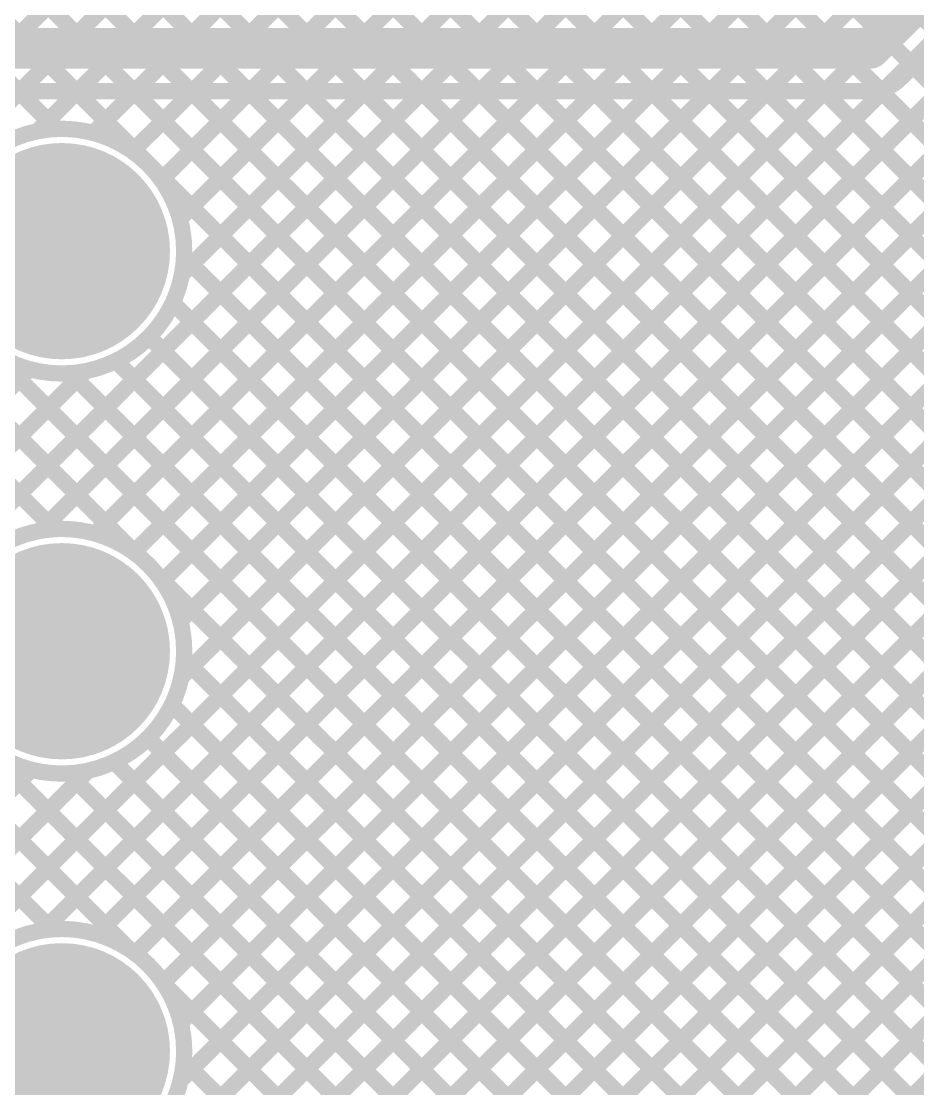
# Model space of a CAD drawing. Header units: millimetres. Extents: x -0.32 to 3.69, y -0.11 to 2.37.
# Drawn here: x 2.915 to 3.355, y 0.588 to 1.113 of the extents above; entities that cross this region are included whole.
import ezdxf

# ---------------------------------------------------------------- set-up
doc = ezdxf.new("R2010")
doc.units = ezdxf.units.MM
doc.header["$MEASUREMENT"] = 0
for name, color, linetype in [('BottomLayer', 5, 'Continuous'), ('BottomSolder', 6, 'Continuous'), ('MultiLayer', 9, 'Continuous'), ('PadHoleLayer', 156, 'Continuous'), ('TopLayer', 1, 'Continuous'), ('TopSolder', 216, 'Continuous')]:
    doc.layers.add(name, color=color, linetype=linetype)

# ---------------------------------------------------------------- blocks, each defined once
blk = doc.blocks.new('JL301_50010U02_B_1')
at = {"layer": 'BottomLayer'}
h = blk.add_hatch(color=5, dxfattribs=at)
edge = h.paths.add_edge_path()
edge.add_arc((0.3937008, 0), 0.0492126, 0, 360)
h = blk.add_hatch(color=5, dxfattribs=at)
edge = h.paths.add_edge_path()
edge.add_arc((0.5905512, 0), 0.0492126, 0, 360)
h = blk.add_hatch(color=5, dxfattribs=at)
edge = h.paths.add_edge_path()
edge.add_arc((0.7874016, 0), 0.0492126, 0, 360)
at = {"layer": 'BottomSolder'}
h = blk.add_hatch(color=6, dxfattribs=at)
edge = h.paths.add_edge_path()
edge.add_arc((0.3937008, 0), 0.0532126, 0, 360)
h = blk.add_hatch(color=6, dxfattribs=at)
edge = h.paths.add_edge_path()
edge.add_arc((0.5905512, 0), 0.0532126, 0, 360)
h = blk.add_hatch(color=6, dxfattribs=at)
edge = h.paths.add_edge_path()
edge.add_arc((0.7874016, 0), 0.0532126, 0, 360)
at = {"layer": 'MultiLayer'}
h = blk.add_hatch(color=9, dxfattribs=at)
edge = h.paths.add_edge_path()
edge.add_arc((0.3937008, 0), 0.0492126, 0, 360)
h = blk.add_hatch(color=9, dxfattribs=at)
edge = h.paths.add_edge_path()
edge.add_arc((0.5905512, 0), 0.0492126, 0, 360)
h = blk.add_hatch(color=9, dxfattribs=at)
edge = h.paths.add_edge_path()
edge.add_arc((0.7874016, 0), 0.0492126, 0, 360)
at = {"layer": 'PadHoleLayer'}
h = blk.add_hatch(color=156, dxfattribs=at)
edge = h.paths.add_edge_path()
edge.add_arc((0.3937008, 0), 0.0275, 0, 360)
h = blk.add_hatch(color=156, dxfattribs=at)
edge = h.paths.add_edge_path()
edge.add_arc((0.5905512, 0), 0.0275, 0, 360)
h = blk.add_hatch(color=156, dxfattribs=at)
edge = h.paths.add_edge_path()
edge.add_arc((0.7874016, 0), 0.0275, 0, 360)
at = {"layer": 'TopLayer'}
h = blk.add_hatch(color=1, dxfattribs=at)
edge = h.paths.add_edge_path()
edge.add_arc((0.3937008, 0), 0.0492126, 0, 360)
h = blk.add_hatch(color=1, dxfattribs=at)
edge = h.paths.add_edge_path()
edge.add_arc((0.5905512, 0), 0.0492126, 0, 360)
h = blk.add_hatch(color=1, dxfattribs=at)
edge = h.paths.add_edge_path()
edge.add_arc((0.7874016, 0), 0.0492126, 0, 360)
at = {"layer": 'TopSolder'}
h = blk.add_hatch(color=216, dxfattribs=at)
edge = h.paths.add_edge_path()
edge.add_arc((0.3937008, 0), 0.0532126, 0, 360)
h = blk.add_hatch(color=216, dxfattribs=at)
edge = h.paths.add_edge_path()
edge.add_arc((0.5905512, 0), 0.0532126, 0, 360)
h = blk.add_hatch(color=216, dxfattribs=at)
edge = h.paths.add_edge_path()
edge.add_arc((0.7874016, 0), 0.0532126, 0, 360)

msp = doc.modelspace()

# ---------------------------------------------------------------- linework, layer by layer
at = {"layer": 'BottomLayer'}
for points, const_width in [([(3.332, 1.1), (3.457, 1.225)], 0.02), ([(2.9518138, 0.6642169), (3.4915969, 1.204)], 0.008), ([(3.3468847, 1.0851863), (3.4656984, 1.204)], 0.008), ([(2.9706109, 0.6547297), (3.449, 1.1331188)], 0.008), ([(2.5745555, 1.1), (3.332, 1.1)], 0.02), ([(2.9844043, 0.6402388), (3.449, 1.1048345)], 0.008), ([(3.353196, 1.0914976), (3.624, 0.8206935)], 0.008), ([(2.5745555, 1.079), (3.332, 1.079)], 0.008), ([(2.8585382, 0.8255), (3.1120382, 1.079)], 0.008), ([(2.8586721, 1.023624), (2.9140481, 1.079)], 0.008), ([(2.8608019, 0.6297736), (3.3100283, 1.079)], 0.008), ([(2.9131447, 1.079), (2.9317471, 1.0603976)], 0.008), ([(2.9226067, 1.0592743), (2.9423324, 1.079)], 0.008), ([(2.9240123, 0.8626898), (3.1403225, 1.079)], 0.008), ([(2.9253773, 0.6660647), (3.3398249, 1.0805123)], 0.008), ([(2.9267055, 0.4694028), (3.5363027, 1.079)], 0.008), ([(2.941429, 1.079), (3.624, 0.396429)], 0.008), ([(2.950038, 1.0584213), (2.9706167, 1.079)], 0.008), ([(2.9509316, 0.8613248), (3.1686068, 1.079)], 0.008), ([(2.9526848, 0.4670978), (3.564587, 1.079)], 0.008), ([(2.9692922, 1.0493912), (2.998901, 1.079)], 0.008), ([(2.9697133, 1.079), (3.624, 0.4247133)], 0.008), ([(2.9699555, 0.8520644), (3.1968911, 1.079)], 0.008), ([(2.9712585, 0.4573872), (3.5928713, 1.079)], 0.008), ([(2.9834696, 1.0352843), (3.0271853, 1.079)], 0.008), ([(2.9839409, 0.8377655), (3.2251754, 1.079)], 0.008), ([(2.9848596, 0.442704), (3.6211556, 1.079)], 0.008), ([(2.9925844, 1.0161148), (3.0554696, 1.079)], 0.008), ([(2.9928231, 0.8183634), (3.2534597, 1.079)], 0.008), ([(2.9930498, 0.6206), (3.4515, 1.0790502)], 0.008), ([(2.9933349, 0.7905909), (3.281744, 1.079)], 0.008), ([(2.9936287, 0.9888748), (3.0837539, 1.079)], 0.008), ([(2.9979976, 1.079), (3.624, 0.4529976)], 0.008), ([(3.0262819, 1.079), (3.624, 0.4812819)], 0.008), ([(3.0545662, 1.079), (3.624, 0.5095662)], 0.008), ([(3.0828505, 1.079), (3.624, 0.5378505)], 0.008), ([(3.1111348, 1.079), (3.624, 0.5661348)], 0.008), ([(3.1394191, 1.079), (3.624, 0.5944191)], 0.008), ([(3.1677034, 1.079), (3.624, 0.6227034)], 0.008), ([(3.1959877, 1.079), (3.624, 0.6509877)], 0.008), ([(3.224272, 1.079), (3.624, 0.679272)], 0.008), ([(3.2525563, 1.079), (3.624, 0.7075563)], 0.008), ([(3.2808406, 1.079), (3.624, 0.7358406)], 0.008), ([(3.3091249, 1.079), (3.624, 0.7641249)], 0.008), ([(3.3368431, 1.0795661), (3.624, 0.7924092)], 0.008), ([(2.9929927, 0.5922586), (3.4547722, 1.0540381)], 0.008), ([(2.9932642, 0.4228243), (3.624, 1.0535601)], 0.008), ([(2.8598668, 0.4308484), (3.4717449, 1.0427265)], 0.008), ([(2.9925958, 0.3938716), (3.624, 1.0252758)], 0.008), ([(2.632124, 1.000124), (2.934376, 1.000124)], 0.025), ([(2.934376, 1.000124), (2.9345, 1.000248)], 0.025), ([(2.9000675, 0.273059), (3.624, 0.9969915)], 0.008), ([(2.9946496, 0.9974951), (3.624, 0.3681447)], 0.008), ([(2.8175306, 0.976624), (2.9306666, 0.863488)], 0.008), ([(2.8458149, 0.976624), (2.9716745, 0.8507644)], 0.008), ([(2.9890674, 0.974793), (3.624, 0.3398604)], 0.008), ([(2.9283518, 0.273059), (3.624, 0.9687072)], 0.008), ([(2.9774888, 0.9580873), (3.624, 0.3115761)], 0.008), ([(2.8993968, 0.9513264), (3.624, 0.2267232)], 0.008), ([(2.8019696, 0.8255), (2.9186332, 0.9421636)], 0.008), ([(2.9610747, 0.9462171), (3.624, 0.2832918)], 0.008), ([(2.8302539, 0.8255), (2.9458732, 0.9411193)], 0.008), ([(2.9388171, 0.9401904), (3.624, 0.2550075)], 0.008), ([(2.9566361, 0.273059), (3.624, 0.9404229)], 0.008), ([(2.9849204, 0.273059), (3.624, 0.9121386)], 0.008), ([(2.9947126, 0.2545669), (3.624, 0.8838543)], 0.008), ([(2.9947126, 0.2262826), (3.624, 0.85557)], 0.008), ([(2.9818668, 0.8405721), (3.624, 0.1984389)], 0.008), ([(2.632, 0.802), (2.9331024, 0.802)], 0.025), ([(2.9945904, 0.7995642), (3.624, 0.1701546)], 0.008), ([(2.8176645, 0.7785), (2.9296041, 0.6665604)], 0.008), ([(2.8459488, 0.7785), (2.9676088, 0.65684)], 0.008), ([(2.8742331, 0.7785), (3.624, 0.0287331)], 0.008), ([(2.9887003, 0.77717), (3.624, 0.1418703)], 0.008), ([(2.9769207, 0.7606653), (3.624, 0.113586)], 0.008), ([(2.9603063, 0.7489954), (3.624, 0.0853017)], 0.008), ([(2.8042333, 0.6297736), (2.9195342, 0.7450745)], 0.008), ([(2.8325176, 0.6297736), (2.9473067, 0.7445627)], 0.008), ([(2.9377449, 0.7432725), (3.624, 0.0570174)], 0.008), ([(2.9847928, 0.639656), (3.624, 0.0004488)], 0.008), ([(2.6322736, 0.6062736), (2.9342264, 0.6062736)], 0.025), ([(2.9342264, 0.6062736), (2.9345, 0.6065472)], 0.025), ([(2.9945132, 0.6016513), (3.624, -0.0278355)], 0.008)]:
    msp.add_lwpolyline(points, dxfattribs=dict(at, const_width=const_width))
for points, const_width in [([(3.327, 1.1, 1), (3.337, 1.1, 1)], 0.01), ([(3.327, 1.1, 1), (3.337, 1.1, 1)], 0.01), ([(3.351196, 1.0914976, 1), (3.355196, 1.0914976, 1)], 0.004), ([(3.3448492, 1.0851508, 1), (3.3488492, 1.0851508, 1)], 0.004), ([(3.3448847, 1.0851863, 1), (3.3488847, 1.0851863, 1)], 0.004), ([(3.3448847, 1.0851863, 1), (3.3488847, 1.0851863, 1)], 0.004), ([(2.9111447, 1.079, 1), (2.9151447, 1.079, 1)], 0.004), ([(2.9120481, 1.079, 1), (2.9160481, 1.079, 1)], 0.004), ([(2.939429, 1.079, 1), (2.943429, 1.079, 1)], 0.004), ([(2.9403324, 1.079, 1), (2.9443324, 1.079, 1)], 0.004), ([(2.9677133, 1.079, 1), (2.9717133, 1.079, 1)], 0.004), ([(2.9686167, 1.079, 1), (2.9726167, 1.079, 1)], 0.004), ([(2.9959976, 1.079, 1), (2.9999976, 1.079, 1)], 0.004), ([(2.996901, 1.079, 1), (3.000901, 1.079, 1)], 0.004), ([(3.0242819, 1.079, 1), (3.0282819, 1.079, 1)], 0.004), ([(3.0251853, 1.079, 1), (3.0291853, 1.079, 1)], 0.004), ([(3.0525662, 1.079, 1), (3.0565662, 1.079, 1)], 0.004), ([(3.0534696, 1.079, 1), (3.0574696, 1.079, 1)], 0.004), ([(3.0808505, 1.079, 1), (3.0848505, 1.079, 1)], 0.004), ([(3.0817539, 1.079, 1), (3.0857539, 1.079, 1)], 0.004), ([(3.1091348, 1.079, 1), (3.1131348, 1.079, 1)], 0.004), ([(3.1100382, 1.079, 1), (3.1140382, 1.079, 1)], 0.004), ([(3.1374191, 1.079, 1), (3.1414191, 1.079, 1)], 0.004), ([(3.1383225, 1.079, 1), (3.1423225, 1.079, 1)], 0.004), ([(3.1657034, 1.079, 1), (3.1697034, 1.079, 1)], 0.004), ([(3.1666068, 1.079, 1), (3.1706068, 1.079, 1)], 0.004), ([(3.1939877, 1.079, 1), (3.1979877, 1.079, 1)], 0.004), ([(3.1948911, 1.079, 1), (3.1988911, 1.079, 1)], 0.004), ([(3.222272, 1.079, 1), (3.226272, 1.079, 1)], 0.004), ([(3.2231754, 1.079, 1), (3.2271754, 1.079, 1)], 0.004), ([(3.2505563, 1.079, 1), (3.2545563, 1.079, 1)], 0.004), ([(3.2514597, 1.079, 1), (3.2554597, 1.079, 1)], 0.004), ([(3.2788406, 1.079, 1), (3.2828406, 1.079, 1)], 0.004), ([(3.279744, 1.079, 1), (3.283744, 1.079, 1)], 0.004), ([(3.3071249, 1.079, 1), (3.3111249, 1.079, 1)], 0.004), ([(3.3080283, 1.079, 1), (3.3120283, 1.079, 1)], 0.004), ([(3.33, 1.079, 1), (3.334, 1.079, 1)], 0.004), ([(3.33, 1.079, 1), (3.334, 1.079, 1)], 0.004), ([(3.33, 1.079, 1), (3.334, 1.079, 1)], 0.004), ([(3.3348431, 1.0795661, 1), (3.3388431, 1.0795661, 1)], 0.004), ([(3.3378249, 1.0805123, 1), (3.3418249, 1.0805123, 1)], 0.004), ([(2.9206067, 1.0592743, 1), (2.9246067, 1.0592743, 1)], 0.004), ([(2.9297471, 1.0603976, 1), (2.9337471, 1.0603976, 1)], 0.004), ([(2.948038, 1.0584213, 1), (2.952038, 1.0584213, 1)], 0.004), ([(2.9672922, 1.0493912, 1), (2.9712922, 1.0493912, 1)], 0.004), ([(2.9814696, 1.0352843, 1), (2.9854696, 1.0352843, 1)], 0.004), ([(2.9905844, 1.0161148, 1), (2.9945844, 1.0161148, 1)], 0.004), ([(2.928126, 1.000124, 1), (2.940626, 1.000124, 1)], 0.0125), ([(2.928126, 1.000124, 1), (2.940626, 1.000124, 1)], 0.0125), ([(2.92825, 1.000248, 1), (2.94075, 1.000248, 1)], 0.0125), ([(2.9927126, 1.000248, 1), (2.9967126, 1.000248, 1)], 0.004), ([(2.9927126, 1.000248, 1), (2.9967126, 1.000248, 1)], 0.004), ([(2.9926496, 0.9974951, 1), (2.9966496, 0.9974951, 1)], 0.004), ([(2.9916287, 0.9888748, 1), (2.9956287, 0.9888748, 1)], 0.004), ([(2.9870674, 0.974793, 1), (2.9910674, 0.974793, 1)], 0.004), ([(2.9754888, 0.9580873, 1), (2.9794888, 0.9580873, 1)], 0.004), ([(2.9166332, 0.9421636, 1), (2.9206332, 0.9421636, 1)], 0.004), ([(2.9590747, 0.9462171, 1), (2.9630747, 0.9462171, 1)], 0.004), ([(2.9368171, 0.9401904, 1), (2.9408171, 0.9401904, 1)], 0.004), ([(2.9438732, 0.9411193, 1), (2.9478732, 0.9411193, 1)], 0.004), ([(2.9220123, 0.8626898, 1), (2.9260123, 0.8626898, 1)], 0.004), ([(2.9286666, 0.863488, 1), (2.9326666, 0.863488, 1)], 0.004), ([(2.9489316, 0.8613248, 1), (2.9529316, 0.8613248, 1)], 0.004), ([(2.9679555, 0.8520644, 1), (2.9719555, 0.8520644, 1)], 0.004), ([(2.9696745, 0.8507644, 1), (2.9736745, 0.8507644, 1)], 0.004), ([(2.9798668, 0.8405721, 1), (2.9838668, 0.8405721, 1)], 0.004), ([(2.9819409, 0.8377655, 1), (2.9859409, 0.8377655, 1)], 0.004), ([(2.9908231, 0.8183634, 1), (2.9948231, 0.8183634, 1)], 0.004), ([(2.9268524, 0.802, 1), (2.9393524, 0.802, 1)], 0.0125), ([(2.9925904, 0.7995642, 1), (2.9965904, 0.7995642, 1)], 0.004), ([(2.9927126, 0.8033976, 1), (2.9967126, 0.8033976, 1)], 0.004), ([(2.9927126, 0.8033976, 1), (2.9967126, 0.8033976, 1)], 0.004), ([(2.9913349, 0.7905909, 1), (2.9953349, 0.7905909, 1)], 0.004), ([(2.9867003, 0.77717, 1), (2.9907003, 0.77717, 1)], 0.004), ([(2.9749207, 0.7606653, 1), (2.9789207, 0.7606653, 1)], 0.004), ([(2.9583063, 0.7489954, 1), (2.9623063, 0.7489954, 1)], 0.004), ([(2.9175342, 0.7450745, 1), (2.9215342, 0.7450745, 1)], 0.004), ([(2.9357449, 0.7432725, 1), (2.9397449, 0.7432725, 1)], 0.004), ([(2.9453067, 0.7445627, 1), (2.9493067, 0.7445627, 1)], 0.004), ([(2.9233773, 0.6660647, 1), (2.9273773, 0.6660647, 1)], 0.004), ([(2.9276041, 0.6665604, 1), (2.9316041, 0.6665604, 1)], 0.004), ([(2.9498138, 0.6642169, 1), (2.9538138, 0.6642169, 1)], 0.004), ([(2.9656088, 0.65684, 1), (2.9696088, 0.65684, 1)], 0.004), ([(2.9686109, 0.6547297, 1), (2.9726109, 0.6547297, 1)], 0.004), ([(2.9824043, 0.6402388, 1), (2.9864043, 0.6402388, 1)], 0.004), ([(2.9827928, 0.639656, 1), (2.9867928, 0.639656, 1)], 0.004), ([(2.9910498, 0.6206, 1), (2.9950498, 0.6206, 1)], 0.004), ([(2.9279764, 0.6062736, 1), (2.9404764, 0.6062736, 1)], 0.0125), ([(2.9279764, 0.6062736, 1), (2.9404764, 0.6062736, 1)], 0.0125), ([(2.92825, 0.6065472, 1), (2.94075, 0.6065472, 1)], 0.0125), ([(2.9927126, 0.6065472, 1), (2.9967126, 0.6065472, 1)], 0.004), ([(2.9927126, 0.6065472, 1), (2.9967126, 0.6065472, 1)], 0.004), ([(2.9925132, 0.6016513, 1), (2.9965132, 0.6016513, 1)], 0.004), ([(2.9909927, 0.5922586, 1), (2.9949927, 0.5922586, 1)], 0.004)]:
    msp.add_lwpolyline(points, format="xyb", close=True, dxfattribs=dict(at, const_width=const_width))
at = {"layer": 'BottomLayer', "const_width": 0.008}
for points in [[(3.3468847, 1.0851863, -0.1995335436567314), (3.332, 1.079)], [(3.3468492, 1.0851508, -0.198912367379658), (3.332, 1.079)], [(2.8790102, 1.023624, -0.8181695200059698), (2.9947126, 1.000248)], [(2.9947126, 1.000248, -0.8163042015092105), (2.8791153, 0.976624)], [(2.8784907, 0.8255, -0.8277483462290447), (2.9947126, 0.8033976)], [(2.9947126, 0.8033976, -0.8067213181284325), (2.879676, 0.7785)], [(2.8789474, 0.6297736, -0.819294675825463), (2.9947126, 0.6065472)], [(2.9947126, 0.6065472, -0.8151789223007306), (2.8791794, 0.5827736)]]:
    msp.add_lwpolyline(points, format="xyb", dxfattribs=at)
at = {"layer": 'TopLayer'}
for points, const_width in [([(2.8587961, 1.023748), (3.624, 1.7889519)], 0.008), ([(2.9226067, 1.0592743), (3.624, 1.7606676)], 0.008), ([(2.950038, 1.0584213), (3.624, 1.7323833)], 0.008), ([(2.9692922, 1.0493912), (3.624, 1.704099)], 0.008), ([(2.9834696, 1.0352843), (3.624, 1.6758147)], 0.008), ([(2.9925844, 1.0161148), (3.624, 1.6475304)], 0.008), ([(2.9936287, 0.9888748), (3.624, 1.6192461)], 0.008), ([(2.859737, 0.8266988), (3.624, 1.5909618)], 0.008), ([(2.8495096, 1.5668996), (3.4515, 0.9649092)], 0.008), ([(2.9079252, 1.5367683), (3.4515, 0.9931935)], 0.008), ([(2.9419309, 1.5310469), (3.4515, 1.0214778)], 0.008), ([(2.9947102, 1.3934147), (3.4515, 0.9366249)], 0.008), ([(2.9240123, 0.8626898), (3.4500927, 1.3887702)], 0.008), ([(2.8474447, 1.3709744), (3.4515, 0.7669191)], 0.008), ([(2.9897739, 1.3700667), (3.4515, 0.9083406)], 0.008), ([(2.9509316, 0.8613248), (3.4515, 1.3618932)], 0.008), ([(2.9786021, 1.3529542), (3.4515, 0.8800563)], 0.008), ([(2.9055521, 1.3411513), (3.4515, 0.7952034)], 0.008), ([(2.9625848, 1.3406872), (3.4515, 0.851772)], 0.008), ([(2.9409094, 1.3340783), (3.4515, 0.8234877)], 0.008), ([(2.9699555, 0.8520644), (3.4515, 1.3336089)], 0.008), ([(2.9839409, 0.8377655), (3.4515, 1.3053246)], 0.008), ([(2.9928231, 0.8183634), (3.4515, 1.2770403)], 0.008), ([(2.9933349, 0.7905909), (3.4515, 1.248756)], 0.008), ([(2.8613019, 0.6302736), (3.4515, 1.2204717)], 0.008), ([(2.9946899, 1.1954449), (3.4515, 0.7386348)], 0.008), ([(2.9253773, 0.6660647), (3.4515, 1.1921874)], 0.008), ([(2.8185955, 1.1735492), (2.9317471, 1.0603976)], 0.008), ([(2.8468798, 1.1735492), (3.4490975, 0.5713315)], 0.008), ([(2.9894253, 1.1724252), (3.4515, 0.7103505)], 0.008), ([(2.9518138, 0.6642169), (3.4515, 1.1639031)], 0.008), ([(2.9780493, 1.1555169), (3.4515, 0.6820662)], 0.008), ([(2.9028193, 1.145894), (3.4515, 0.5972133)], 0.008), ([(2.9618342, 1.1434477), (3.4515, 0.6537819)], 0.008), ([(2.9706109, 0.6547297), (3.4573574, 1.1414762)], 0.008), ([(2.8305118, 1.023748), (2.9444829, 1.1377191)], 0.008), ([(2.9398717, 1.1371259), (3.4515, 0.6254976)], 0.008), ([(2.9844043, 0.6402388), (3.4714658, 1.1273003)], 0.008), ([(2.9930498, 0.6206), (3.4856079, 1.1131581)], 0.008), ([(2.9929927, 0.5922586), (3.4515, 1.0507659)], 0.008), ([(2.8598668, 0.4308484), (3.4515, 1.0224816)], 0.008), ([(2.775248, 1.000248), (2.9345, 1.000248)], 0.025), ([(2.9267055, 0.4694028), (3.4515, 0.9941973)], 0.008), ([(2.9946496, 0.9974951), (3.4349554, 0.5571894)], 0.008), ([(2.8174066, 0.976748), (2.9306666, 0.863488)], 0.008), ([(2.8456909, 0.976748), (2.9716745, 0.8507644)], 0.008), ([(2.9890674, 0.974793), (3.4208132, 0.5430472)], 0.008), ([(2.9526848, 0.4670978), (3.4515, 0.965913)], 0.008), ([(2.9774888, 0.9580873), (3.4066711, 0.5289051)], 0.008), ([(2.8993968, 0.9513264), (3.3642446, 0.4864786)], 0.008), ([(2.8031684, 0.8266988), (2.9186332, 0.9421636)], 0.008), ([(2.9610747, 0.9462171), (3.3925289, 0.5147629)], 0.008), ([(2.8314527, 0.8266988), (2.9458732, 0.9411193)], 0.008), ([(2.9388171, 0.9401904), (3.3783868, 0.5006208)], 0.008), ([(2.9712585, 0.4573872), (3.4515, 0.9376287)], 0.008), ([(2.9848596, 0.442704), (3.4515, 0.9093444)], 0.008), ([(2.9932642, 0.4228243), (3.4515, 0.8810601)], 0.008), ([(2.9925958, 0.3938716), (3.4515, 0.8527758)], 0.008), ([(2.9818668, 0.8405721), (3.3501025, 0.4723365)], 0.008), ([(2.9000675, 0.273059), (3.4515, 0.8244915)], 0.008), ([(2.7751988, 0.8031988), (2.9343012, 0.8031988)], 0.025), ([(2.9343012, 0.8031988), (2.9345, 0.8033976)], 0.025), ([(2.9945904, 0.7995642), (3.3359603, 0.4581943)], 0.008), ([(2.9283518, 0.273059), (3.4515, 0.7962072)], 0.008), ([(2.8164657, 0.7796988), (2.9296041, 0.6665604)], 0.008), ([(2.84475, 0.7796988), (2.9676088, 0.65684)], 0.008), ([(2.8730343, 0.7796988), (3.2652496, 0.3874836)], 0.008), ([(2.9887003, 0.77717), (3.3218182, 0.4440522)], 0.008), ([(2.9566361, 0.273059), (3.4515, 0.7679229)], 0.008), ([(2.9769207, 0.7606653), (3.307676, 0.42991)], 0.008), ([(2.9603063, 0.7489954), (3.2935339, 0.4157679)], 0.008), ([(2.8047333, 0.6302736), (2.9195342, 0.7450745)], 0.008), ([(2.8330176, 0.6302736), (2.9473067, 0.7445627)], 0.008), ([(2.9377449, 0.7432725), (3.2793917, 0.4016257)], 0.008), ([(2.9849204, 0.273059), (3.4515, 0.7396386)], 0.008), ([(2.9947126, 0.2545669), (3.4515, 0.7113543)], 0.008), ([(2.9947126, 0.2262826), (3.4515, 0.68307)], 0.008), ([(2.9847928, 0.639656), (3.2511074, 0.3733414)], 0.008), ([(2.7752264, 0.6067736), (2.9342736, 0.6067736)], 0.025), ([(2.9342736, 0.6067736), (2.9345, 0.6065472)], 0.025), ([(2.9945132, 0.6016513), (3.2369653, 0.3591993)], 0.008)]:
    msp.add_lwpolyline(points, dxfattribs=dict(at, const_width=const_width))
at = {"layer": 'TopLayer', "const_width": 0.008}
for points in [[(2.8790626, 1.023748, -0.8172368766999358), (2.9947126, 1.000248)], [(2.9947126, 1.000248, -0.8172368766999357), (2.8790626, 0.976748)], [(2.8789787, 0.8266988, -0.8187321018246899), (2.9947126, 0.8033976)], [(2.9947126, 0.8033976, -0.8157415696111958), (2.8791473, 0.7796988)], [(2.8791591, 0.6302736, -0.8155339636508045), (2.9947126, 0.6065472)], [(2.9947126, 0.6065472, -0.81893968344052), (2.8789672, 0.5832736)]]:
    msp.add_lwpolyline(points, format="xyb", dxfattribs=at)
at = {"layer": 'TopLayer'}
for points, const_width in [([(2.9206067, 1.0592743, 1), (2.9246067, 1.0592743, 1)], 0.004), ([(2.9297471, 1.0603976, 1), (2.9337471, 1.0603976, 1)], 0.004), ([(2.948038, 1.0584213, 1), (2.952038, 1.0584213, 1)], 0.004), ([(2.9672922, 1.0493912, 1), (2.9712922, 1.0493912, 1)], 0.004), ([(2.9814696, 1.0352843, 1), (2.9854696, 1.0352843, 1)], 0.004), ([(2.9905844, 1.0161148, 1), (2.9945844, 1.0161148, 1)], 0.004), ([(2.92825, 1.000248, 1), (2.94075, 1.000248, 1)], 0.0125), ([(2.9927126, 1.000248, 1), (2.9967126, 1.000248, 1)], 0.004), ([(2.9927126, 1.000248, 1), (2.9967126, 1.000248, 1)], 0.004), ([(2.9926496, 0.9974951, 1), (2.9966496, 0.9974951, 1)], 0.004), ([(2.9916287, 0.9888748, 1), (2.9956287, 0.9888748, 1)], 0.004), ([(2.9870674, 0.974793, 1), (2.9910674, 0.974793, 1)], 0.004), ([(2.9754888, 0.9580873, 1), (2.9794888, 0.9580873, 1)], 0.004), ([(2.9166332, 0.9421636, 1), (2.9206332, 0.9421636, 1)], 0.004), ([(2.9590747, 0.9462171, 1), (2.9630747, 0.9462171, 1)], 0.004), ([(2.9368171, 0.9401904, 1), (2.9408171, 0.9401904, 1)], 0.004), ([(2.9438732, 0.9411193, 1), (2.9478732, 0.9411193, 1)], 0.004), ([(2.9220123, 0.8626898, 1), (2.9260123, 0.8626898, 1)], 0.004), ([(2.9286666, 0.863488, 1), (2.9326666, 0.863488, 1)], 0.004), ([(2.9489316, 0.8613248, 1), (2.9529316, 0.8613248, 1)], 0.004), ([(2.9679555, 0.8520644, 1), (2.9719555, 0.8520644, 1)], 0.004), ([(2.9696745, 0.8507644, 1), (2.9736745, 0.8507644, 1)], 0.004), ([(2.9798668, 0.8405721, 1), (2.9838668, 0.8405721, 1)], 0.004), ([(2.9819409, 0.8377655, 1), (2.9859409, 0.8377655, 1)], 0.004), ([(2.9908231, 0.8183634, 1), (2.9948231, 0.8183634, 1)], 0.004), ([(2.9280512, 0.8031988, 1), (2.9405512, 0.8031988, 1)], 0.0125), ([(2.9280512, 0.8031988, 1), (2.9405512, 0.8031988, 1)], 0.0125), ([(2.92825, 0.8033976, 1), (2.94075, 0.8033976, 1)], 0.0125), ([(2.9925904, 0.7995642, 1), (2.9965904, 0.7995642, 1)], 0.004), ([(2.9927126, 0.8033976, 1), (2.9967126, 0.8033976, 1)], 0.004), ([(2.9927126, 0.8033976, 1), (2.9967126, 0.8033976, 1)], 0.004), ([(2.9913349, 0.7905909, 1), (2.9953349, 0.7905909, 1)], 0.004), ([(2.9867003, 0.77717, 1), (2.9907003, 0.77717, 1)], 0.004), ([(2.9749207, 0.7606653, 1), (2.9789207, 0.7606653, 1)], 0.004), ([(2.9583063, 0.7489954, 1), (2.9623063, 0.7489954, 1)], 0.004), ([(2.9175342, 0.7450745, 1), (2.9215342, 0.7450745, 1)], 0.004), ([(2.9357449, 0.7432725, 1), (2.9397449, 0.7432725, 1)], 0.004), ([(2.9453067, 0.7445627, 1), (2.9493067, 0.7445627, 1)], 0.004), ([(2.9233773, 0.6660647, 1), (2.9273773, 0.6660647, 1)], 0.004), ([(2.9276041, 0.6665604, 1), (2.9316041, 0.6665604, 1)], 0.004), ([(2.9498138, 0.6642169, 1), (2.9538138, 0.6642169, 1)], 0.004), ([(2.9656088, 0.65684, 1), (2.9696088, 0.65684, 1)], 0.004), ([(2.9686109, 0.6547297, 1), (2.9726109, 0.6547297, 1)], 0.004), ([(2.9824043, 0.6402388, 1), (2.9864043, 0.6402388, 1)], 0.004), ([(2.9827928, 0.639656, 1), (2.9867928, 0.639656, 1)], 0.004), ([(2.9910498, 0.6206, 1), (2.9950498, 0.6206, 1)], 0.004), ([(2.9280236, 0.6067736, 1), (2.9405236, 0.6067736, 1)], 0.0125), ([(2.9280236, 0.6067736, 1), (2.9405236, 0.6067736, 1)], 0.0125), ([(2.92825, 0.6065472, 1), (2.94075, 0.6065472, 1)], 0.0125), ([(2.9927126, 0.6065472, 1), (2.9967126, 0.6065472, 1)], 0.004), ([(2.9927126, 0.6065472, 1), (2.9967126, 0.6065472, 1)], 0.004), ([(2.9925132, 0.6016513, 1), (2.9965132, 0.6016513, 1)], 0.004), ([(2.9909927, 0.5922586, 1), (2.9949927, 0.5922586, 1)], 0.004)]:
    msp.add_lwpolyline(points, format="xyb", close=True, dxfattribs=dict(at, const_width=const_width))

# ---------------------------------------------------------------- block references
at = {"rotation": 90}
msp.add_blockref('JL301_50010U02_B_1', (2.9345, 0.2128464), dxfattribs=at)

doc.saveas('drawing.dxf')
